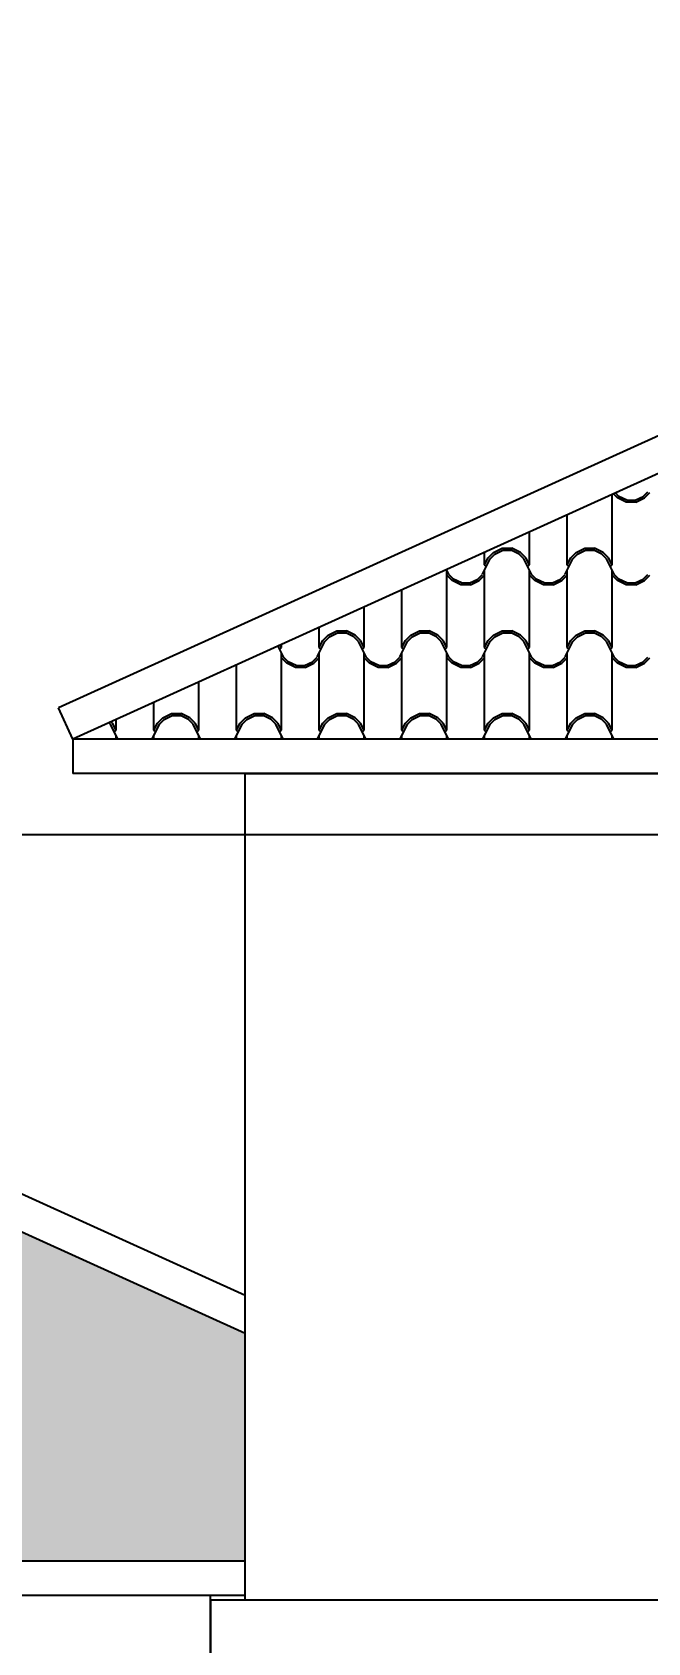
# Model space of a CAD drawing. Extents: x -135 to 36, y 31 to 104.
# Drawn here: x -2.978 to -1.191, y 47.569 to 52.245 of the extents above; entities that cross this region are included whole.
import ezdxf

# ---------------------------------------------------------------- set-up
doc = ezdxf.new("R2010")
doc.units = 0
doc.header["$MEASUREMENT"] = 0
doc.header["$PDMODE"] = 3
doc.layers.get('0').update_dxf_attribs({"linetype": 'CONTINUOUS'})
doc.layers.get('DEFPOINTS').update_dxf_attribs({"linetype": 'CONTINUOUS'})
for name, color, linetype in [('COTAS', 12, 'CONTINUOUS'), ('NUEVO', 1, 'CONTINUOUS'), ('RELLENO', 7, 'CONTINUOUS'), ('SOMBRA', 251, 'CONTINUOUS')]:
    doc.layers.add(name, color=color, linetype=linetype)
doc.styles.add('COTAS PRIMARIAS', font='ARIALN.TTF', dxfattribs={"height": 0.2})
doc.dimstyles.new('COTAS PRINCIPALES', dxfattribs={"dimscale": 5, "dimtxt": 2.5, "dimasz": 0.02, "dimexe": 0, "dimexo": 0, "dimgap": 0.01, "dimtad": 1, "dimzin": 1, "dimdsep": 46, "dimtxsty": 'COTAS PRIMARIAS', "dimblk": 'OBLIQUE', "dimcen": 0, "dimclrd": 11, "dimclre": 11, "dimclrt": 11, "dimaunit": 1, "dimadec": 1, "dimazin": 0, "dimtfac": 0.4, "dimtix": 1, "dimtmove": 1, "dimatfit": 3, "dimfxl": 0, "dimtolj": 1, "dimtzin": 0, "dimlwd": -1, "dimarcsym": 0})

# ---------------------------------------------------------------- blocks, each defined once
blk = doc.blocks.new('_Oblique')
at = {"color": 0, "linetype": 'ByBlock', "lineweight": -2}
blk.add_line((-0.5, -0.5), (0.5, 0.5), dxfattribs=at)
blk = doc.blocks.new('*D84')
at = {"layer": 'COTAS', "color": 11, "lineweight": -2}
for p, q in [((-5.3106, 49.9161), (1.411, 49.9161)), ((1.311, 47.6929), (1.411, 47.6929))]:
    blk.add_line(p, q, dxfattribs=at)
at = {"layer": 'COTAS', "color": 11}
blk.add_line((1.411, 47.6929), (1.411, 49.9161), dxfattribs=at)
at = {"layer": 'DEFPOINTS', "color": 0}
for p in [(-5.3106, 49.9161), (1.411, 49.9161), (1.311, 47.6929)]:
    blk.add_point(p, dxfattribs=at)
at = {"layer": 'COTAS', "color": 11, "xscale": 0.1, "yscale": 0.1, "zscale": 0.1}
for p, rotation in [((1.411, 49.9161), 90), ((1.411, 47.6929), 270)]:
    blk.add_blockref('_Oblique', p, dxfattribs=dict(at, rotation=rotation))
at = {"layer": 'COTAS', "color": 11, "insert": (1.2606, 48.8045), "char_height": 0.2, "attachment_point": 5, "rotation": 90, "style": 'COTAS PRIMARIAS'}
blk.add_mtext('\\A1;2.22', dxfattribs=at)

msp = doc.modelspace()

# ---------------------------------------------------------------- hatches: boundary and pattern name
at = {"layer": 'RELLENO'}
h = msp.add_hatch(dxfattribs=at)
h.set_pattern_fill('ROOF03', color=1, scale=0.03, style=0)
h.set_pattern_definition([(90, (0.005, 15.19224), (-0.24, 1e-17), [0.225, -0.015]), (90, (0.115, 15.19224), (-0.24, 1e-17), [0.225, -0.015]), (45, (0, 15.18724), (1e-17, 0.2399998), [0.007071, -0.3323403]), (116.56505, (0.4913, 15.16465), (5e-09, 0.24000008), [0.0505335, -0.4861227]), (116.56505, (0.2513, 15.16465), (5e-09, 0.24000008), [0.0505335, -0.4861227]), (63.43495, (0.355, 15.19224), (-5e-09, 0.24000008), [0.0228351, -0.5138214]), (63.43495, (0.115, 15.19224), (-5e-09, 0.24000008), [0.0228351, -0.5138214]), (135, (0.12, 15.18724), (1e-17, 0.2399998), [0.007071, -0.3323403]), (45, (0.0951, 15.15105), (1e-17, 0.2399998), [0.0192228, -0.3201885]), (26.56505, (0.3849, 15.22344), (5e-09, 0.2400001), [0.025267, -0.5113896]), (26.56505, (0.1449, 15.22344), (5e-09, 0.2400001), [0.025267, -0.5113896]), (63.43495, (0.3487, 15.16465), (-5e-09, 0.24000008), [0.0505335, -0.4861227]), (63.43495, (0.1087, 15.16465), (-5e-09, 0.24000008), [0.0505335, -0.4861227]), (0, (0.1675, 15.23474), (0, 0.24), [0.025017, -0.214983]), (45, (0.1313, 15.20984), (1e-17, 0.2399998), [0.0192228, -0.3201885]), (135, (0.2287, 15.20984), (1e-17, 0.2399998), [0.0192228, -0.3201885]), (153.43495, (0.4551, 15.22344), (-5e-09, 0.2400001), [0.025267, -0.5113896]), (153.43495, (0.2151, 15.22344), (-5e-09, 0.2400001), [0.025267, -0.5113896]), (153.43495, (0.4595, 15.22796), (-5e-09, 0.2400001), [0.0284253, -0.5082312]), (153.43495, (0.2195, 15.22796), (-5e-09, 0.2400001), [0.0284253, -0.5082312]), (116.56505, (0.485, 15.19224), (5e-09, 0.24000008), [0.0228351, -0.5138214]), (116.56505, (0.245, 15.19224), (5e-09, 0.24000008), [0.0228351, -0.5138214]), (135, (0.23479, 15.21267), (1e-17, 0.2399998), [0.0216255, -0.3177855]), (45, (0.12521, 15.21267), (1e-17, 0.2399998), [0.0216255, -0.3177855]), (0, (0.16593, 15.24067), (0, 0.24), [0.0281442, -0.2118558]), (26.56505, (0.3805, 15.22796), (5e-09, 0.2400001), [0.0284253, -0.5082312]), (26.56505, (0.1405, 15.22796), (5e-09, 0.2400001), [0.0284253, -0.5082312]), (153.43495, (0.2875, 15.13975), (-5e-09, 0.2400001), [0.025267, -0.5113896]), (153.43495, (0.0475, 15.13975), (-5e-09, 0.2400001), [0.025267, -0.5113896]), (0, (0.0475, 15.13975), (0, 0.24), [0.025017, -0.214983]), (135, (0.0249, 15.15105), (1e-17, 0.2399998), [0.0192228, -0.3201885]), (26.56505, (0.3125, 15.13975), (5e-09, 0.2400001), [0.025267, -0.5113896]), (26.56505, (0.0725, 15.13975), (5e-09, 0.2400001), [0.025267, -0.5113896]), (135, (0.0205, 15.14653), (1e-17, 0.2399998), [0.0216255, -0.3177855]), (153.43495, (0.28593, 15.13382), (-5e-09, 0.2400001), [0.0284253, -0.5082312]), (153.43495, (0.04593, 15.13382), (-5e-09, 0.2400001), [0.0284253, -0.5082312]), (180, (0.07407, 15.13382), (-3e-17, -0.24), [0.0281442, -0.2118558]), (26.56505, (0.31407, 15.13382), (5e-09, 0.2400001), [0.0284253, -0.5082312]), (26.56505, (0.07407, 15.13382), (5e-09, 0.2400001), [0.0284253, -0.5082312]), (45, (0.0995, 15.14653), (1e-17, 0.2399998), [0.0216255, -0.3177855])])
h.paths.add_polyline_path([(-2.3606, 47.8063), (-2.3606, 48.4684), (-5.3106, 49.8063), (-9.7206, 47.8063)])

# ---------------------------------------------------------------- linework, layer by layer
for p, q in [((-2.3606, 47.6929), (-2.3606, 50.0929)), ((-2.3606, 50.0929), (5.2061, 50.0929)), ((-2.4606, 47.6929), (-2.4606, 47.3795)), ((5.3061, 47.6929), (-2.4606, 47.6929))]:
    msp.add_line(p, q)
at = {"layer": 'NUEVO'}
for p, q in [((1.4227, 52.2452), (-2.9019, 50.284)), ((1.4227, 52.1354), (-2.8606, 50.1929)), ((-2.8606, 50.1929), (-2.9019, 50.284)), ((5.7061, 50.1929), (-2.8606, 50.1929)), ((-2.8606, 50.1929), (-2.8606, 50.0929)), ((4.4994, 50.1929), (-2.8606, 50.1929)), ((5.7061, 50.0929), (-2.8606, 50.0929)), ((-5.3106, 49.9161), (-2.3606, 48.5782)), ((-5.3106, 49.8063), (-2.3606, 48.4684)), ((-2.3606, 47.8063), (-9.7206, 47.8063)), ((-2.3606, 47.7063), (-9.7206, 47.7063))]:
    msp.add_line(p, q, dxfattribs=at)
at = {"layer": 'RELLENO', "color": 1}
for p, q in [((-1.295, 50.6989), (-1.295, 50.9029)), ((-1.2795, 50.8931), (-1.2911, 50.9047)), ((-1.2751, 50.8976), (-1.2849, 50.9075)), ((-1.2541, 50.8804), (-1.2795, 50.8931)), ((-1.2525, 50.8864), (-1.2751, 50.8977)), ((-1.2259, 50.8804), (-1.2541, 50.8804)), ((-1.2525, 50.8864), (-1.2275, 50.8864)), ((-1.2275, 50.8864), (-1.2049, 50.8977)), ((-1.2259, 50.8804), (-1.2005, 50.8931)), ((-1.2049, 50.8976), (-1.1913, 50.9112)), ((-1.2005, 50.8931), (-1.1852, 50.9084)), ((-1.425, 50.6989), (-1.425, 50.8439)), ((-1.535, 50.6989), (-1.535, 50.7941)), ((-1.665, 50.6989), (-1.665, 50.7351)), ((-1.6395, 50.7346), (-1.6141, 50.7473)), ((-1.6351, 50.7301), (-1.6125, 50.7414)), ((-1.6141, 50.7473), (-1.5859, 50.7473)), ((-1.6125, 50.7413), (-1.5875, 50.7413)), ((-1.5649, 50.7301), (-1.5875, 50.7414)), ((-1.5605, 50.7346), (-1.5859, 50.7473)), ((-1.3995, 50.7346), (-1.3741, 50.7473)), ((-1.3951, 50.7301), (-1.3725, 50.7414)), ((-1.3741, 50.7473), (-1.3459, 50.7473)), ((-1.3725, 50.7413), (-1.3475, 50.7413)), ((-1.3249, 50.7301), (-1.3475, 50.7414)), ((-1.3205, 50.7346), (-1.3459, 50.7473)), ((-1.6713, 50.6713), (-1.6487, 50.7165)), ((-1.6713, 50.6713), (-1.6487, 50.7165)), ((-1.665, 50.6989), (-1.6548, 50.7193)), ((-1.665, 50.6989), (-1.6548, 50.7193)), ((-1.66, 50.6938), (-1.665, 50.6988)), ((-1.6548, 50.7193), (-1.6395, 50.7345)), ((-1.6487, 50.7164), (-1.6351, 50.73)), ((-1.5513, 50.7164), (-1.5649, 50.73)), ((-1.5452, 50.7193), (-1.5605, 50.7345)), ((-1.5287, 50.6713), (-1.5513, 50.7165)), ((-1.5287, 50.6713), (-1.5513, 50.7165)), ((-1.535, 50.6989), (-1.5452, 50.7193)), ((-1.535, 50.6989), (-1.5452, 50.7193)), ((-1.54, 50.6938), (-1.535, 50.6988)), ((-1.4313, 50.6713), (-1.4087, 50.7165)), ((-1.4313, 50.6713), (-1.4087, 50.7165)), ((-1.425, 50.6989), (-1.4148, 50.7193)), ((-1.425, 50.6989), (-1.4148, 50.7193)), ((-1.42, 50.6938), (-1.425, 50.6988)), ((-1.4148, 50.7193), (-1.3995, 50.7345)), ((-1.4087, 50.7164), (-1.3951, 50.73)), ((-1.3113, 50.7164), (-1.3249, 50.73)), ((-1.3052, 50.7193), (-1.3205, 50.7345)), ((-1.2887, 50.6713), (-1.3113, 50.7165)), ((-1.2887, 50.6713), (-1.3113, 50.7165)), ((-1.295, 50.6989), (-1.3052, 50.7193)), ((-1.295, 50.6989), (-1.3052, 50.7193)), ((-1.3, 50.6938), (-1.295, 50.6988)), ((-1.7687, 50.6713), (-1.7755, 50.685)), ((-1.7687, 50.6713), (-1.7755, 50.685)), ((-1.775, 50.4589), (-1.775, 50.6839)), ((-1.7595, 50.6531), (-1.7748, 50.6684)), ((-1.7551, 50.6576), (-1.7687, 50.6712)), ((-1.7341, 50.6404), (-1.7595, 50.6531)), ((-1.7325, 50.6464), (-1.7551, 50.6577)), ((-1.7325, 50.6464), (-1.7075, 50.6464)), ((-1.7075, 50.6464), (-1.6849, 50.6577)), ((-1.7059, 50.6404), (-1.6805, 50.6531)), ((-1.6849, 50.6576), (-1.6713, 50.6712)), ((-1.6805, 50.6531), (-1.6652, 50.6684)), ((-1.665, 50.4589), (-1.665, 50.6839)), ((-1.535, 50.4589), (-1.535, 50.6839)), ((-1.5195, 50.6531), (-1.5348, 50.6684)), ((-1.5151, 50.6576), (-1.5287, 50.6712)), ((-1.4941, 50.6404), (-1.5195, 50.6531)), ((-1.4925, 50.6464), (-1.5151, 50.6577)), ((-1.4925, 50.6464), (-1.4675, 50.6464)), ((-1.4675, 50.6464), (-1.4449, 50.6577)), ((-1.4659, 50.6404), (-1.4405, 50.6531)), ((-1.4449, 50.6576), (-1.4313, 50.6712)), ((-1.4405, 50.6531), (-1.4252, 50.6684)), ((-1.425, 50.4589), (-1.425, 50.6839)), ((-1.295, 50.4589), (-1.295, 50.6839)), ((-1.2795, 50.6531), (-1.2948, 50.6684)), ((-1.2751, 50.6576), (-1.2887, 50.6712)), ((-1.2541, 50.6404), (-1.2795, 50.6531)), ((-1.2525, 50.6464), (-1.2751, 50.6577)), ((-1.2525, 50.6464), (-1.2275, 50.6464)), ((-1.2275, 50.6464), (-1.2049, 50.6577)), ((-1.2259, 50.6404), (-1.2005, 50.6531)), ((-1.2049, 50.6576), (-1.1913, 50.6712)), ((-1.2005, 50.6531), (-1.1852, 50.6684)), ((-1.905, 50.4589), (-1.905, 50.6263)), ((-1.7059, 50.6404), (-1.7341, 50.6404)), ((-1.4659, 50.6404), (-1.4941, 50.6404)), ((-1.2259, 50.6404), (-1.2541, 50.6404)), ((-2.015, 50.4589), (-2.015, 50.5764)), ((-2.145, 50.4589), (-2.145, 50.5174)), ((-2.1195, 50.4946), (-2.0941, 50.5073)), ((-2.1151, 50.4901), (-2.0925, 50.5014)), ((-2.0941, 50.5073), (-2.0659, 50.5073)), ((-2.0925, 50.5013), (-2.0675, 50.5013)), ((-2.0449, 50.4901), (-2.0675, 50.5014)), ((-2.0405, 50.4946), (-2.0659, 50.5073)), ((-1.8795, 50.4946), (-1.8541, 50.5073)), ((-1.8751, 50.4901), (-1.8525, 50.5014)), ((-1.8541, 50.5073), (-1.8259, 50.5073)), ((-1.8525, 50.5013), (-1.8275, 50.5013)), ((-1.8049, 50.4901), (-1.8275, 50.5014)), ((-1.8005, 50.4946), (-1.8259, 50.5073)), ((-1.6395, 50.4946), (-1.6141, 50.5073)), ((-1.6351, 50.4901), (-1.6125, 50.5014)), ((-1.6141, 50.5073), (-1.5859, 50.5073)), ((-1.6125, 50.5013), (-1.5875, 50.5013)), ((-1.5649, 50.4901), (-1.5875, 50.5014)), ((-1.5605, 50.4946), (-1.5859, 50.5073)), ((-1.3995, 50.4946), (-1.3741, 50.5073)), ((-1.3951, 50.4901), (-1.3725, 50.5014)), ((-1.3741, 50.5073), (-1.3459, 50.5073)), ((-1.3725, 50.5013), (-1.3475, 50.5013)), ((-1.3249, 50.4901), (-1.3475, 50.5014)), ((-1.3205, 50.4946), (-1.3459, 50.5073)), ((-2.2487, 50.4313), (-2.2646, 50.4631)), ((-2.2487, 50.4313), (-2.2646, 50.4631)), ((-2.26, 50.4538), (-2.255, 50.4588)), ((-2.255, 50.4589), (-2.2585, 50.4659)), ((-2.255, 50.4589), (-2.2585, 50.4659)), ((-2.255, 50.4589), (-2.255, 50.4675)), ((-2.1513, 50.4313), (-2.1287, 50.4765)), ((-2.1513, 50.4313), (-2.1287, 50.4765)), ((-2.145, 50.4589), (-2.1348, 50.4793)), ((-2.145, 50.4589), (-2.1348, 50.4793)), ((-2.14, 50.4538), (-2.145, 50.4588)), ((-2.1348, 50.4793), (-2.1195, 50.4945)), ((-2.1287, 50.4764), (-2.1151, 50.49)), ((-2.0313, 50.4764), (-2.0449, 50.49)), ((-2.0252, 50.4793), (-2.0405, 50.4945)), ((-2.0087, 50.4313), (-2.0313, 50.4765)), ((-2.0087, 50.4313), (-2.0313, 50.4765)), ((-2.015, 50.4589), (-2.0252, 50.4793)), ((-2.015, 50.4589), (-2.0252, 50.4793)), ((-2.02, 50.4538), (-2.015, 50.4588)), ((-1.9113, 50.4313), (-1.8887, 50.4765)), ((-1.9113, 50.4313), (-1.8887, 50.4765)), ((-1.905, 50.4589), (-1.8948, 50.4793)), ((-1.905, 50.4589), (-1.8948, 50.4793)), ((-1.9, 50.4538), (-1.905, 50.4588)), ((-1.8948, 50.4793), (-1.8795, 50.4945)), ((-1.8887, 50.4764), (-1.8751, 50.49)), ((-1.7913, 50.4764), (-1.8049, 50.49)), ((-1.7852, 50.4793), (-1.8005, 50.4945)), ((-1.7687, 50.4313), (-1.7913, 50.4765)), ((-1.7687, 50.4313), (-1.7913, 50.4765)), ((-1.775, 50.4589), (-1.7852, 50.4793)), ((-1.775, 50.4589), (-1.7852, 50.4793)), ((-1.78, 50.4538), (-1.775, 50.4588)), ((-1.6713, 50.4313), (-1.6487, 50.4765)), ((-1.6713, 50.4313), (-1.6487, 50.4765)), ((-1.665, 50.4589), (-1.6548, 50.4793)), ((-1.665, 50.4589), (-1.6548, 50.4793)), ((-1.66, 50.4538), (-1.665, 50.4588)), ((-1.6548, 50.4793), (-1.6395, 50.4945)), ((-1.6487, 50.4764), (-1.6351, 50.49)), ((-1.5513, 50.4764), (-1.5649, 50.49)), ((-1.5452, 50.4793), (-1.5605, 50.4945)), ((-1.5287, 50.4313), (-1.5513, 50.4765)), ((-1.5287, 50.4313), (-1.5513, 50.4765)), ((-1.535, 50.4589), (-1.5452, 50.4793)), ((-1.535, 50.4589), (-1.5452, 50.4793)), ((-1.54, 50.4538), (-1.535, 50.4588)), ((-1.4313, 50.4313), (-1.4087, 50.4765)), ((-1.4313, 50.4313), (-1.4087, 50.4765)), ((-1.425, 50.4589), (-1.4148, 50.4793)), ((-1.425, 50.4589), (-1.4148, 50.4793)), ((-1.42, 50.4538), (-1.425, 50.4588)), ((-1.4148, 50.4793), (-1.3995, 50.4945)), ((-1.4087, 50.4764), (-1.3951, 50.49)), ((-1.3113, 50.4764), (-1.3249, 50.49)), ((-1.3052, 50.4793), (-1.3205, 50.4945)), ((-1.2887, 50.4313), (-1.3113, 50.4765)), ((-1.2887, 50.4313), (-1.3113, 50.4765)), ((-1.295, 50.4589), (-1.3052, 50.4793)), ((-1.295, 50.4589), (-1.3052, 50.4793)), ((-1.3, 50.4538), (-1.295, 50.4588)), ((-2.385, 50.2189), (-2.385, 50.4086)), ((-2.255, 50.2189), (-2.255, 50.4439)), ((-2.2395, 50.4131), (-2.2548, 50.4284)), ((-2.2351, 50.4176), (-2.2487, 50.4312)), ((-2.2141, 50.4004), (-2.2395, 50.4131)), ((-2.2125, 50.4064), (-2.2351, 50.4177)), ((-2.1875, 50.4064), (-2.1649, 50.4177)), ((-2.1859, 50.4004), (-2.1605, 50.4131)), ((-2.1649, 50.4176), (-2.1513, 50.4312)), ((-2.1605, 50.4131), (-2.1452, 50.4284)), ((-2.145, 50.2189), (-2.145, 50.4439)), ((-2.015, 50.2189), (-2.015, 50.4439)), ((-1.9995, 50.4131), (-2.0148, 50.4284)), ((-1.9951, 50.4176), (-2.0087, 50.4312)), ((-1.9741, 50.4004), (-1.9995, 50.4131)), ((-1.9725, 50.4064), (-1.9951, 50.4177)), ((-1.9475, 50.4064), (-1.9249, 50.4177)), ((-1.9459, 50.4004), (-1.9205, 50.4131)), ((-1.9249, 50.4176), (-1.9113, 50.4312)), ((-1.9205, 50.4131), (-1.9052, 50.4284)), ((-1.905, 50.2189), (-1.905, 50.4439)), ((-1.775, 50.2189), (-1.775, 50.4439)), ((-1.7595, 50.4131), (-1.7748, 50.4284)), ((-1.7551, 50.4176), (-1.7687, 50.4312)), ((-1.7341, 50.4004), (-1.7595, 50.4131)), ((-1.7325, 50.4064), (-1.7551, 50.4177)), ((-1.7075, 50.4064), (-1.6849, 50.4177)), ((-1.7059, 50.4004), (-1.6805, 50.4131)), ((-1.6849, 50.4176), (-1.6713, 50.4312)), ((-1.6805, 50.4131), (-1.6652, 50.4284)), ((-1.665, 50.2189), (-1.665, 50.4439)), ((-1.535, 50.2189), (-1.535, 50.4439)), ((-1.5195, 50.4131), (-1.5348, 50.4284)), ((-1.5151, 50.4176), (-1.5287, 50.4312)), ((-1.4941, 50.4004), (-1.5195, 50.4131)), ((-1.4925, 50.4064), (-1.5151, 50.4177)), ((-1.4675, 50.4064), (-1.4449, 50.4177)), ((-1.4659, 50.4004), (-1.4405, 50.4131)), ((-1.4449, 50.4176), (-1.4313, 50.4312)), ((-1.4405, 50.4131), (-1.4252, 50.4284)), ((-1.425, 50.2189), (-1.425, 50.4439)), ((-1.295, 50.2189), (-1.295, 50.4439)), ((-1.2795, 50.4131), (-1.2948, 50.4284)), ((-1.2751, 50.4176), (-1.2887, 50.4312)), ((-1.2541, 50.4004), (-1.2795, 50.4131)), ((-1.2525, 50.4064), (-1.2751, 50.4177)), ((-1.2275, 50.4064), (-1.2049, 50.4177)), ((-1.2259, 50.4004), (-1.2005, 50.4131)), ((-1.2049, 50.4176), (-1.1913, 50.4312)), ((-1.2005, 50.4131), (-1.1852, 50.4284)), ((-2.1859, 50.4004), (-2.2141, 50.4004)), ((-2.2125, 50.4064), (-2.1875, 50.4064)), ((-1.9459, 50.4004), (-1.9741, 50.4004)), ((-1.9725, 50.4064), (-1.9475, 50.4064)), ((-1.7059, 50.4004), (-1.7341, 50.4004)), ((-1.7325, 50.4064), (-1.7075, 50.4064)), ((-1.4659, 50.4004), (-1.4941, 50.4004)), ((-1.4925, 50.4064), (-1.4675, 50.4064)), ((-1.2259, 50.4004), (-1.2541, 50.4004)), ((-1.2525, 50.4064), (-1.2275, 50.4064)), ((-2.495, 50.2189), (-2.495, 50.3587)), ((-2.625, 50.2189), (-2.625, 50.2997)), ((-2.5995, 50.2546), (-2.5741, 50.2673)), ((-2.5741, 50.2673), (-2.5459, 50.2673)), ((-2.5205, 50.2546), (-2.5459, 50.2673)), ((-2.3595, 50.2546), (-2.3341, 50.2673)), ((-2.3341, 50.2673), (-2.3059, 50.2673)), ((-2.2805, 50.2546), (-2.3059, 50.2673)), ((-2.1195, 50.2546), (-2.0941, 50.2673)), ((-2.0941, 50.2673), (-2.0659, 50.2673)), ((-2.0405, 50.2546), (-2.0659, 50.2673)), ((-1.8795, 50.2546), (-1.8541, 50.2673)), ((-1.8541, 50.2673), (-1.8259, 50.2673)), ((-1.8005, 50.2546), (-1.8259, 50.2673)), ((-1.6395, 50.2546), (-1.6141, 50.2673)), ((-1.6141, 50.2673), (-1.5859, 50.2673)), ((-1.5605, 50.2546), (-1.5859, 50.2673)), ((-1.3995, 50.2546), (-1.3741, 50.2673)), ((-1.3741, 50.2673), (-1.3459, 50.2673)), ((-1.3205, 50.2546), (-1.3459, 50.2673)), ((-2.7513, 50.2364), (-2.7554, 50.2406)), ((-2.7295, 50.1929), (-2.7513, 50.2365)), ((-2.7295, 50.1929), (-2.7513, 50.2365)), ((-2.7452, 50.2393), (-2.7493, 50.2433)), ((-2.735, 50.2189), (-2.7452, 50.2393)), ((-2.735, 50.2189), (-2.7452, 50.2393)), ((-2.735, 50.2189), (-2.735, 50.2498)), ((-2.6305, 50.1929), (-2.6087, 50.2365)), ((-2.6305, 50.1929), (-2.6087, 50.2365)), ((-2.625, 50.2189), (-2.6148, 50.2393)), ((-2.625, 50.2189), (-2.6148, 50.2393)), ((-2.6148, 50.2393), (-2.5995, 50.2545)), ((-2.6087, 50.2364), (-2.5951, 50.25)), ((-2.5951, 50.2501), (-2.5725, 50.2614)), ((-2.5725, 50.2613), (-2.5475, 50.2613)), ((-2.5249, 50.2501), (-2.5475, 50.2614)), ((-2.5113, 50.2364), (-2.5249, 50.25)), ((-2.5052, 50.2393), (-2.5205, 50.2545)), ((-2.4895, 50.1929), (-2.5113, 50.2365)), ((-2.4895, 50.1929), (-2.5113, 50.2365)), ((-2.495, 50.2189), (-2.5052, 50.2393)), ((-2.495, 50.2189), (-2.5052, 50.2393)), ((-2.3905, 50.1929), (-2.3687, 50.2365)), ((-2.3905, 50.1929), (-2.3687, 50.2365)), ((-2.385, 50.2189), (-2.3748, 50.2393)), ((-2.385, 50.2189), (-2.3748, 50.2393)), ((-2.3748, 50.2393), (-2.3595, 50.2545)), ((-2.3687, 50.2364), (-2.3551, 50.25)), ((-2.3551, 50.2501), (-2.3325, 50.2614)), ((-2.3325, 50.2613), (-2.3075, 50.2613)), ((-2.2849, 50.2501), (-2.3075, 50.2614)), ((-2.2713, 50.2364), (-2.2849, 50.25)), ((-2.2652, 50.2393), (-2.2805, 50.2545)), ((-2.2495, 50.1929), (-2.2713, 50.2365)), ((-2.2495, 50.1929), (-2.2713, 50.2365)), ((-2.255, 50.2189), (-2.2652, 50.2393)), ((-2.255, 50.2189), (-2.2652, 50.2393)), ((-2.1505, 50.1929), (-2.1287, 50.2365)), ((-2.1505, 50.1929), (-2.1287, 50.2365)), ((-2.145, 50.2189), (-2.1348, 50.2393)), ((-2.145, 50.2189), (-2.1348, 50.2393)), ((-2.1348, 50.2393), (-2.1195, 50.2545)), ((-2.1287, 50.2364), (-2.1151, 50.25)), ((-2.1151, 50.2501), (-2.0925, 50.2614)), ((-2.0925, 50.2613), (-2.0675, 50.2613)), ((-2.0449, 50.2501), (-2.0675, 50.2614)), ((-2.0313, 50.2364), (-2.0449, 50.25)), ((-2.0252, 50.2393), (-2.0405, 50.2545)), ((-2.0095, 50.1929), (-2.0313, 50.2365)), ((-2.0095, 50.1929), (-2.0313, 50.2365)), ((-2.015, 50.2189), (-2.0252, 50.2393)), ((-2.015, 50.2189), (-2.0252, 50.2393)), ((-1.9105, 50.1929), (-1.8887, 50.2365)), ((-1.9105, 50.1929), (-1.8887, 50.2365)), ((-1.905, 50.2189), (-1.8948, 50.2393)), ((-1.905, 50.2189), (-1.8948, 50.2393)), ((-1.8948, 50.2393), (-1.8795, 50.2545)), ((-1.8887, 50.2364), (-1.8751, 50.25)), ((-1.8751, 50.2501), (-1.8525, 50.2614)), ((-1.8525, 50.2613), (-1.8275, 50.2613)), ((-1.8049, 50.2501), (-1.8275, 50.2614)), ((-1.7913, 50.2364), (-1.8049, 50.25)), ((-1.7852, 50.2393), (-1.8005, 50.2545)), ((-1.7695, 50.1929), (-1.7913, 50.2365)), ((-1.7695, 50.1929), (-1.7913, 50.2365)), ((-1.775, 50.2189), (-1.7852, 50.2393)), ((-1.775, 50.2189), (-1.7852, 50.2393)), ((-1.6705, 50.1929), (-1.6487, 50.2365)), ((-1.6705, 50.1929), (-1.6487, 50.2365)), ((-1.665, 50.2189), (-1.6548, 50.2393)), ((-1.665, 50.2189), (-1.6548, 50.2393)), ((-1.6548, 50.2393), (-1.6395, 50.2545)), ((-1.6487, 50.2364), (-1.6351, 50.25)), ((-1.6351, 50.2501), (-1.6125, 50.2614)), ((-1.6125, 50.2613), (-1.5875, 50.2613)), ((-1.5649, 50.2501), (-1.5875, 50.2614)), ((-1.5513, 50.2364), (-1.5649, 50.25)), ((-1.5452, 50.2393), (-1.5605, 50.2545)), ((-1.5295, 50.1929), (-1.5513, 50.2365)), ((-1.5295, 50.1929), (-1.5513, 50.2365)), ((-1.535, 50.2189), (-1.5452, 50.2393)), ((-1.535, 50.2189), (-1.5452, 50.2393)), ((-1.4305, 50.1929), (-1.4087, 50.2365)), ((-1.4305, 50.1929), (-1.4087, 50.2365)), ((-1.425, 50.2189), (-1.4148, 50.2393)), ((-1.425, 50.2189), (-1.4148, 50.2393)), ((-1.4148, 50.2393), (-1.3995, 50.2545)), ((-1.4087, 50.2364), (-1.3951, 50.25)), ((-1.3951, 50.2501), (-1.3725, 50.2614)), ((-1.3725, 50.2613), (-1.3475, 50.2613)), ((-1.3249, 50.2501), (-1.3475, 50.2614)), ((-1.3113, 50.2364), (-1.3249, 50.25)), ((-1.3052, 50.2393), (-1.3205, 50.2545)), ((-1.2895, 50.1929), (-1.3113, 50.2365)), ((-1.2895, 50.1929), (-1.3113, 50.2365)), ((-1.295, 50.2189), (-1.3052, 50.2393)), ((-1.295, 50.2189), (-1.3052, 50.2393)), ((-2.74, 50.2138), (-2.735, 50.2188)), ((-2.735, 50.1929), (-2.735, 50.2039)), ((-2.62, 50.2138), (-2.625, 50.2188)), ((-2.625, 50.1929), (-2.625, 50.2039)), ((-2.5, 50.2138), (-2.495, 50.2188)), ((-2.495, 50.1929), (-2.495, 50.2039)), ((-2.38, 50.2138), (-2.385, 50.2188)), ((-2.385, 50.1929), (-2.385, 50.2039)), ((-2.26, 50.2138), (-2.255, 50.2188)), ((-2.255, 50.1929), (-2.255, 50.2039)), ((-2.14, 50.2138), (-2.145, 50.2188)), ((-2.145, 50.1929), (-2.145, 50.2039)), ((-2.02, 50.2138), (-2.015, 50.2188)), ((-2.015, 50.1929), (-2.015, 50.2039)), ((-1.9, 50.2138), (-1.905, 50.2188)), ((-1.905, 50.1929), (-1.905, 50.2039)), ((-1.78, 50.2138), (-1.775, 50.2188)), ((-1.775, 50.1929), (-1.775, 50.2039)), ((-1.66, 50.2138), (-1.665, 50.2188)), ((-1.665, 50.1929), (-1.665, 50.2039)), ((-1.54, 50.2138), (-1.535, 50.2188)), ((-1.535, 50.1929), (-1.535, 50.2039)), ((-1.42, 50.2138), (-1.425, 50.2188)), ((-1.425, 50.1929), (-1.425, 50.2039)), ((-1.3, 50.2138), (-1.295, 50.2188)), ((-1.295, 50.1929), (-1.295, 50.2039))]:
    msp.add_line(p, q, dxfattribs=at)
at = {"layer": 'SOMBRA'}
for p, q in [((-2.4606, 47.7063), (-3.3806, 47.7063)), ((-2.4606, 47.3795), (-2.4606, 47.7063))]:
    msp.add_line(p, q, dxfattribs=at)

# ---------------------------------------------------------------- dimensions: what is measured, and where the dimension line sits
at = {"layer": 'COTAS'}
dim = msp.add_linear_dim(base=(1.411, 49.9161), p1=(1.311, 47.6929), p2=(-5.3106, 49.9161), angle=90, dimstyle='COTAS PRINCIPALES', dxfattribs=at)
dim.commit()
dim.dimension.update_dxf_attribs({"geometry": '*D84', "text_midpoint": (1.2606, 48.8045)})

doc.saveas('drawing.dxf')
